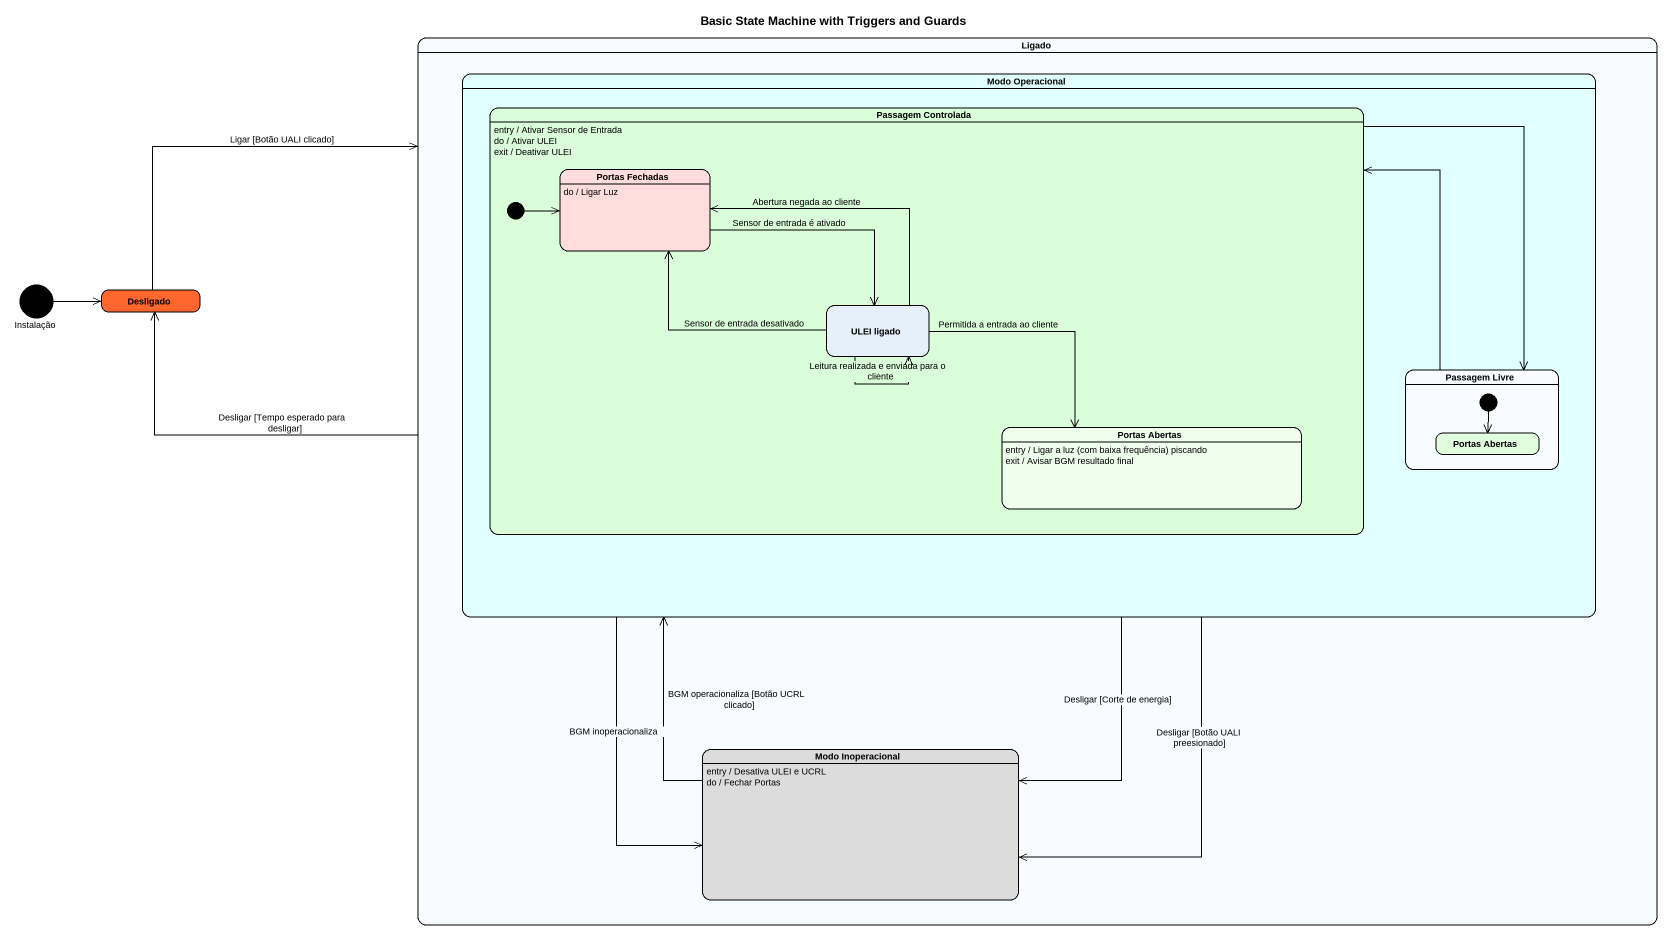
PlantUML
@startuml
title Basic State Machine with Triggers and Guards
hide empty description
state Ligado {
  state "Modo Operacional" as Modo_Operacional #E1FFFF {
    state "Passagem Controlada" as Passagem_Controlada #DAFDDA {
      state "Portas Fechadas" as Portas_Fechadas #FFDDDD
      Portas_Fechadas : do / Ligar Luz
      state "ULEI ligado" as ULEI_ligado
      state "Portas Abertas" as Portas_Abertas #EEFFEE
      Portas_Abertas : entry / Ligar a luz (com baixa frequência) piscando
      Portas_Abertas : exit / Avisar BGM resultado final
      [*] -right-> Portas_Fechadas
    }
    Passagem_Controlada : entry / Ativar Sensor de Entrada
    Passagem_Controlada : do / Ativar ULEI
    Passagem_Controlada : exit / Deativar ULEI
    state "Passagem Livre" as Passagem_Livre {
      state "Portas Abertas" as Portas_Abertas_2 #E1FDDE
      [*] --> Portas_Abertas_2
    }
  }
  state "Modo Inoperacional" as Modo_Inoperacional #DCDCDC
  Modo_Inoperacional : entry / Desativa ULEI e UCRL
  Modo_Inoperacional : do / Fechar Portas
}
state Instalação <<start>>
state Desligado #FF672E
Ligado -left-> Desligado : Desligar [Tempo esperado para desligar]
Modo_Operacional --> Modo_Inoperacional : BGM inoperacionaliza
Modo_Operacional --> Modo_Inoperacional : Desligar [Botão UALI preesionado]
Modo_Operacional --> Modo_Inoperacional : Desligar [Corte de energia]
Passagem_Controlada -right-> Passagem_Livre
Portas_Fechadas -right-> ULEI_ligado : Sensor de entrada é ativado
Instalação -right-> Desligado
Desligado -right-> Ligado : Ligar [Botão UALI clicado]
ULEI_ligado -left-> Portas_Fechadas : Sensor de entrada desativado
ULEI_ligado -left-> Portas_Fechadas : Abertura negada ao cliente
ULEI_ligado --> ULEI_ligado : Leitura realizada e enviada para o cliente
ULEI_ligado -right-> Portas_Abertas : Permitida a entrada ao cliente
Passagem_Livre -left-> Passagem_Controlada
Modo_Inoperacional -up-> Modo_Operacional : BGM operacionaliza [Botão UCRL clicado]
@enduml
